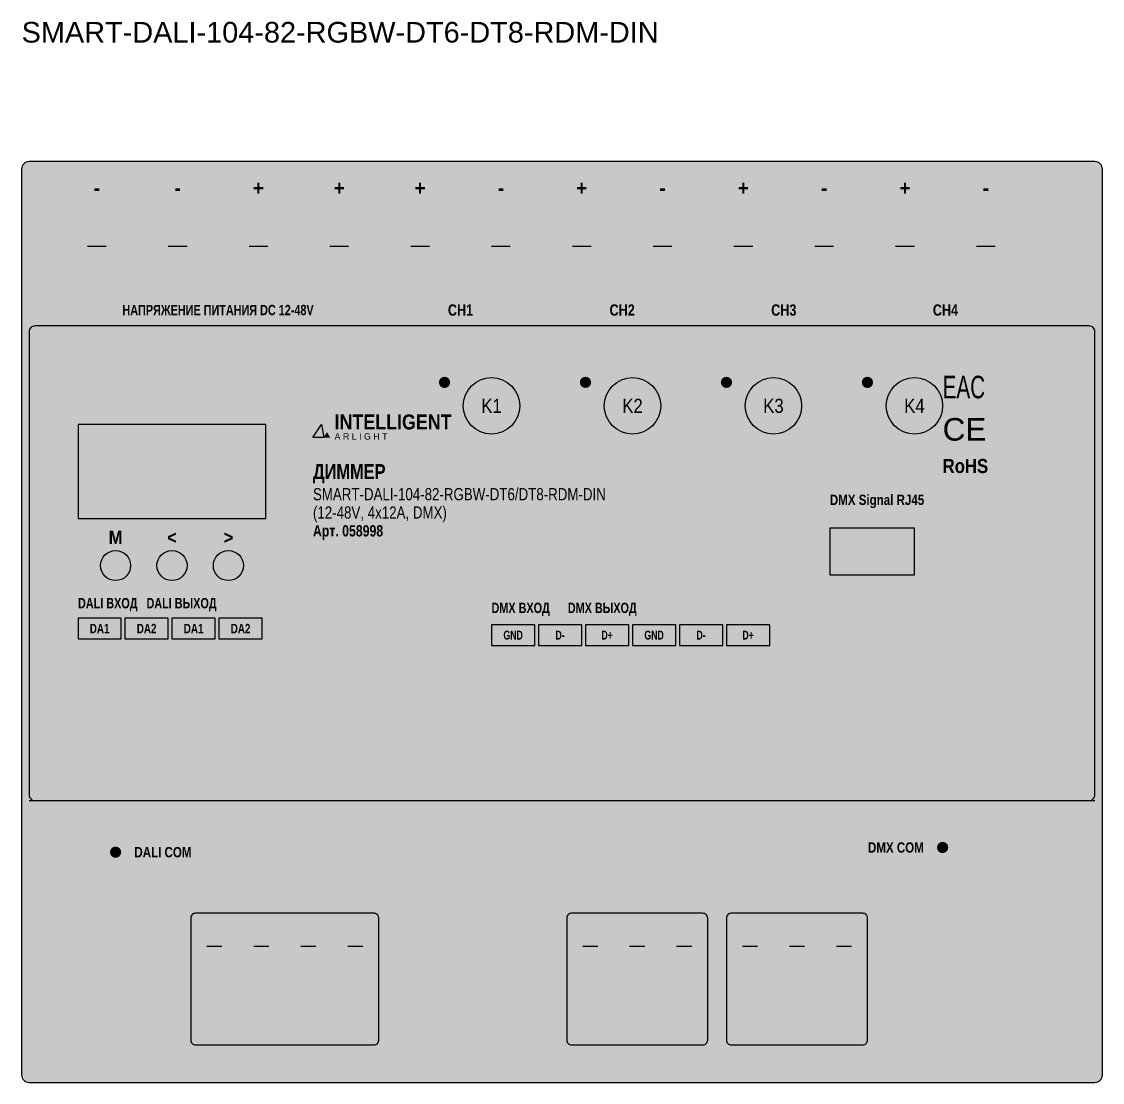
# Model space of a CAD drawing. Header units: millimetres. Extents: x -123 to 1275, y -651 to 54.
# Drawn here: x 1002 to 1117, y -644.6 to -531.7 of the extents above; entities that cross this region are included whole.
import ezdxf
from ezdxf.enums import TextEntityAlignment as Align

# ---------------------------------------------------------------- set-up
doc = ezdxf.new("R2010")
doc.units = ezdxf.units.MM
doc.styles.add('AL_Arial', font='arial.ttf')
doc.styles.add('AL_ArialBd', font='arialbd.ttf')
doc.styles.add('AL_ArialN', font='ARIALN.TTF')

# ---------------------------------------------------------------- blocks, each defined once
blk = doc.blocks.new('SMART-DALI-104-82-RGBW-DT6-DT8-RDM-DIN')
at = {"true_color": 0x202022}
blk.add_hatch(color=250, dxfattribs=at).paths.add_polyline_path([(0.8, -49), (114.2, -49, 0.414214), (115, -48.2), (115, 48.2, 0.414214), (114.2, 49), (0.8, 49, 0.414214), (0, 48.2), (0, -48.2, 0.414214)])
at = {"true_color": 0x242426}
blk.add_hatch(color=250, dxfattribs=at).paths.add_polyline_path([(1, 35), (114, 35), (114, 48.2), (1, 48.2)])
at = {"true_color": 0x121214}
for points in [[(6.1, 37), (9.9, 37, 0.414214), (10.4, 37.5), (10.4, 42.5, 0.414214), (9.9, 43), (6.1, 43, 0.414214), (5.6, 42.5), (5.6, 37.5, 0.414214)], [(14.7, 37), (18.5, 37, 0.414214), (19, 37.5), (19, 42.5, 0.414214), (18.5, 43), (14.7, 43, 0.414214), (14.2, 42.5), (14.2, 37.5, 0.414214)], [(23.3, 37), (27.1, 37, 0.414214), (27.6, 37.5), (27.6, 42.5, 0.414214), (27.1, 43), (23.3, 43, 0.414214), (22.8, 42.5), (22.8, 37.5, 0.414214)], [(31.9, 37), (35.7, 37, 0.414214), (36.2, 37.5), (36.2, 42.5, 0.414214), (35.7, 43), (31.9, 43, 0.414214), (31.4, 42.5), (31.4, 37.5, 0.414214)], [(40.5, 37), (44.3, 37, 0.414214), (44.8, 37.5), (44.8, 42.5, 0.414214), (44.3, 43), (40.5, 43, 0.414214), (40, 42.5), (40, 37.5, 0.414214)], [(49.1, 37), (52.9, 37, 0.414214), (53.4, 37.5), (53.4, 42.5, 0.414214), (52.9, 43), (49.1, 43, 0.414214), (48.6, 42.5), (48.6, 37.5, 0.414214)], [(57.7, 37), (61.5, 37, 0.414214), (62, 37.5), (62, 42.5, 0.414214), (61.5, 43), (57.7, 43, 0.414214), (57.2, 42.5), (57.2, 37.5, 0.414214)], [(66.3, 37), (70.1, 37, 0.414214), (70.6, 37.5), (70.6, 42.5, 0.414214), (70.1, 43), (66.3, 43, 0.414214), (65.8, 42.5), (65.8, 37.5, 0.414214)], [(74.9, 37), (78.7, 37, 0.414214), (79.2, 37.5), (79.2, 42.5, 0.414214), (78.7, 43), (74.9, 43, 0.414214), (74.4, 42.5), (74.4, 37.5, 0.414214)], [(83.5, 37), (87.3, 37, 0.414214), (87.8, 37.5), (87.8, 42.5, 0.414214), (87.3, 43), (83.5, 43, 0.414214), (83, 42.5), (83, 37.5, 0.414214)], [(92.1, 37), (95.9, 37, 0.414214), (96.4, 37.5), (96.4, 42.5, 0.414214), (95.9, 43), (92.1, 43, 0.414214), (91.6, 42.5), (91.6, 37.5, 0.414214)], [(100.7, 37), (104.5, 37, 0.414214), (105, 37.5), (105, 42.5, 0.414214), (104.5, 43), (100.7, 43, 0.414214), (100.2, 42.5), (100.2, 37.5, 0.414214)]]:
    blk.add_hatch(color=250, dxfattribs=at).paths.add_polyline_path(points)
at = {"true_color": 0x808286}
h = blk.add_hatch(color=252, dxfattribs=at)
edge = h.paths.add_edge_path()
edge.add_arc((8, 40), 1.7, 0, 360)
h = blk.add_hatch(color=252, dxfattribs=at)
edge = h.paths.add_edge_path()
edge.add_arc((16.6, 40), 1.7, 0, 360)
h = blk.add_hatch(color=252, dxfattribs=at)
edge = h.paths.add_edge_path()
edge.add_arc((25.2, 40), 1.7, 0, 360)
h = blk.add_hatch(color=252, dxfattribs=at)
edge = h.paths.add_edge_path()
edge.add_arc((33.8, 40), 1.7, 0, 360)
h = blk.add_hatch(color=252, dxfattribs=at)
edge = h.paths.add_edge_path()
edge.add_arc((42.4, 40), 1.7, 0, 360)
h = blk.add_hatch(color=252, dxfattribs=at)
edge = h.paths.add_edge_path()
edge.add_arc((51, 40), 1.7, 0, 360)
h = blk.add_hatch(color=252, dxfattribs=at)
edge = h.paths.add_edge_path()
edge.add_arc((59.6, 40), 1.7, 0, 360)
h = blk.add_hatch(color=252, dxfattribs=at)
edge = h.paths.add_edge_path()
edge.add_arc((68.2, 40), 1.7, 0, 360)
h = blk.add_hatch(color=252, dxfattribs=at)
edge = h.paths.add_edge_path()
edge.add_arc((76.8, 40), 1.7, 0, 360)
h = blk.add_hatch(color=252, dxfattribs=at)
edge = h.paths.add_edge_path()
edge.add_arc((85.4, 40), 1.7, 0, 360)
h = blk.add_hatch(color=252, dxfattribs=at)
edge = h.paths.add_edge_path()
edge.add_arc((94, 40), 1.7, 0, 360)
h = blk.add_hatch(color=252, dxfattribs=at)
edge = h.paths.add_edge_path()
edge.add_arc((102.6, 40), 1.7, 0, 360)
at = {"true_color": 0x28282a}
blk.add_hatch(color=250, dxfattribs=at).paths.add_polyline_path([(1.4, -19), (113.6, -19, 0.414214), (114.2, -18.4), (114.2, 30.9, 0.414214), (113.6, 31.5), (1.4, 31.5, 0.414214), (0.8, 30.9), (0.8, -18.4, 0.414214)])
at = {"true_color": 0x5a5a5a}
h = blk.add_hatch(color=251, dxfattribs=at)
edge = h.paths.add_edge_path()
edge.add_arc((45, 25.5), 0.6, 0, 360)
at = {"true_color": 0x141416}
h = blk.add_hatch(color=250, dxfattribs=at)
edge = h.paths.add_edge_path()
edge.add_arc((50, 23), 3, 0, 360)
at = {"true_color": 0x5a5a5a}
h = blk.add_hatch(color=251, dxfattribs=at)
edge = h.paths.add_edge_path()
edge.add_arc((60, 25.5), 0.6, 0, 360)
at = {"true_color": 0x141416}
h = blk.add_hatch(color=250, dxfattribs=at)
edge = h.paths.add_edge_path()
edge.add_arc((65, 23), 3, 0, 360)
at = {"true_color": 0x5a5a5a}
h = blk.add_hatch(color=251, dxfattribs=at)
edge = h.paths.add_edge_path()
edge.add_arc((75, 25.5), 0.6, 0, 360)
at = {"true_color": 0x141416}
h = blk.add_hatch(color=250, dxfattribs=at)
edge = h.paths.add_edge_path()
edge.add_arc((80, 23), 3, 0, 360)
at = {"true_color": 0x5a5a5a}
h = blk.add_hatch(color=251, dxfattribs=at)
edge = h.paths.add_edge_path()
edge.add_arc((90, 25.5), 0.6, 0, 360)
at = {"true_color": 0x141416}
h = blk.add_hatch(color=250, dxfattribs=at)
edge = h.paths.add_edge_path()
edge.add_arc((95, 23), 3, 0, 360)
at = {"true_color": 0xdcdcdc}
blk.add_hatch(color=254, dxfattribs=at).paths.add_polyline_path([(31, 22.38), (32.84, 22.38), (31.92, 21)])
at = {"true_color": 0x0e1228}
blk.add_hatch(color=168, dxfattribs=at).paths.add_polyline_path([(6, 11), (26, 11), (26, 21), (6, 21)])
at = {"true_color": 0xe2282e}
blk.add_hatch(color=242, dxfattribs=at).paths.add_polyline_path([(32.14, 19.62), (32.84, 19.62), (32.49, 20.21)])
at = {"true_color": 0x121214}
h = blk.add_hatch(color=250, dxfattribs=at)
edge = h.paths.add_edge_path()
edge.add_arc((10, 6), 1.6, 0, 360)
h = blk.add_hatch(color=250, dxfattribs=at)
edge = h.paths.add_edge_path()
edge.add_arc((16, 6), 1.6, 0, 360)
h = blk.add_hatch(color=250, dxfattribs=at)
edge = h.paths.add_edge_path()
edge.add_arc((22, 6), 1.6, 0, 360)
at = {"true_color": 0x1e1e20}
for points in [[(1, -47), (114, -47), (114, -20), (1, -20)], [(93.5, -39.5), (102.5, -39.5), (102.5, -32), (93.5, -32)]]:
    blk.add_hatch(color=250, dxfattribs=at).paths.add_polyline_path(points)
at = {"true_color": 0x5a5a5a}
h = blk.add_hatch(color=251, dxfattribs=at)
edge = h.paths.add_edge_path()
edge.add_arc((10, -24.5), 0.6, 0, 360)
h = blk.add_hatch(color=251, dxfattribs=at)
edge = h.paths.add_edge_path()
edge.add_arc((98, -24), 0.6, 0, 360)
at = {"true_color": 0xc4c4c6}
blk.add_hatch(color=9, dxfattribs=at).paths.add_polyline_path([(92, -41), (104, -41), (104, -29), (92, -29)])
at = {"true_color": 0x62be78}
for points in [[(18.5, -45), (37.5, -45, 0.414214), (38, -44.5), (38, -31.5, 0.414214), (37.5, -31), (18.5, -31, 0.414214), (18, -31.5), (18, -44.5, 0.414214)], [(58.5, -45), (72.5, -45, 0.414214), (73, -44.5), (73, -31.5, 0.414214), (72.5, -31), (58.5, -31, 0.414214), (58, -31.5), (58, -44.5, 0.414214)], [(75.5, -45), (89.5, -45, 0.414214), (90, -44.5), (90, -31.5, 0.414214), (89.5, -31), (75.5, -31, 0.414214), (75, -31.5), (75, -44.5, 0.414214)]]:
    blk.add_hatch(color=103, dxfattribs=at).paths.add_polyline_path(points)
at = {"true_color": 0x969c96}
h = blk.add_hatch(color=252, dxfattribs=at)
edge = h.paths.add_edge_path()
edge.add_arc((20.5, -34.5), 1.4, 0, 360)
h = blk.add_hatch(color=252, dxfattribs=at)
edge = h.paths.add_edge_path()
edge.add_arc((25.5, -34.5), 1.4, 0, 360)
h = blk.add_hatch(color=252, dxfattribs=at)
edge = h.paths.add_edge_path()
edge.add_arc((30.5, -34.5), 1.4, 0, 360)
h = blk.add_hatch(color=252, dxfattribs=at)
edge = h.paths.add_edge_path()
edge.add_arc((35.5, -34.5), 1.4, 0, 360)
h = blk.add_hatch(color=252, dxfattribs=at)
edge = h.paths.add_edge_path()
edge.add_arc((60.5, -34.5), 1.4, 0, 360)
h = blk.add_hatch(color=252, dxfattribs=at)
edge = h.paths.add_edge_path()
edge.add_arc((65.5, -34.5), 1.4, 0, 360)
h = blk.add_hatch(color=252, dxfattribs=at)
edge = h.paths.add_edge_path()
edge.add_arc((70.5, -34.5), 1.4, 0, 360)
h = blk.add_hatch(color=252, dxfattribs=at)
edge = h.paths.add_edge_path()
edge.add_arc((77.5, -34.5), 1.4, 0, 360)
h = blk.add_hatch(color=252, dxfattribs=at)
edge = h.paths.add_edge_path()
edge.add_arc((82.5, -34.5), 1.4, 0, 360)
h = blk.add_hatch(color=252, dxfattribs=at)
edge = h.paths.add_edge_path()
edge.add_arc((87.5, -34.5), 1.4, 0, 360)
at = {"true_color": 0x1c5432}
for points in [[(19.4, -43), (21.6, -43, 0.414214), (22, -42.6), (22, -39.9, 0.414214), (21.6, -39.5), (19.4, -39.5, 0.414214), (19, -39.9), (19, -42.6, 0.414214)], [(24.4, -43), (26.6, -43, 0.414214), (27, -42.6), (27, -39.9, 0.414214), (26.6, -39.5), (24.4, -39.5, 0.414214), (24, -39.9), (24, -42.6, 0.414214)], [(29.4, -43), (31.6, -43, 0.414214), (32, -42.6), (32, -39.9, 0.414214), (31.6, -39.5), (29.4, -39.5, 0.414214), (29, -39.9), (29, -42.6, 0.414214)], [(34.4, -43), (36.6, -43, 0.414214), (37, -42.6), (37, -39.9, 0.414214), (36.6, -39.5), (34.4, -39.5, 0.414214), (34, -39.9), (34, -42.6, 0.414214)], [(59.4, -43), (61.6, -43, 0.414214), (62, -42.6), (62, -39.9, 0.414214), (61.6, -39.5), (59.4, -39.5, 0.414214), (59, -39.9), (59, -42.6, 0.414214)], [(64.4, -43), (66.6, -43, 0.414214), (67, -42.6), (67, -39.9, 0.414214), (66.6, -39.5), (64.4, -39.5, 0.414214), (64, -39.9), (64, -42.6, 0.414214)], [(69.4, -43), (71.6, -43, 0.414214), (72, -42.6), (72, -39.9, 0.414214), (71.6, -39.5), (69.4, -39.5, 0.414214), (69, -39.9), (69, -42.6, 0.414214)], [(76.4, -43), (78.6, -43, 0.414214), (79, -42.6), (79, -39.9, 0.414214), (78.6, -39.5), (76.4, -39.5, 0.414214), (76, -39.9), (76, -42.6, 0.414214)], [(81.4, -43), (83.6, -43, 0.414214), (84, -42.6), (84, -39.9, 0.414214), (83.6, -39.5), (81.4, -39.5, 0.414214), (81, -39.9), (81, -42.6, 0.414214)], [(86.4, -43), (88.6, -43, 0.414214), (89, -42.6), (89, -39.9, 0.414214), (88.6, -39.5), (86.4, -39.5, 0.414214), (86, -39.9), (86, -42.6, 0.414214)]]:
    blk.add_hatch(color=109, dxfattribs=at).paths.add_polyline_path(points)
at = {"true_color": 0x18181a}
blk.add_hatch(color=250, dxfattribs=at).paths.add_polyline_path([(53.6, -49), (59.4, -49, 0.414214), (60, -48.4), (60, -46.6, 0.414214), (59.4, -46), (53.6, -46, 0.414214), (53, -46.6), (53, -48.4, 0.414214)])
at = {"color": 250, "true_color": 0x3c3c3e}
for p, q in [((7, 40), (9, 40)), ((15.6, 40), (17.6, 40)), ((24.2, 40), (26.2, 40)), ((32.8, 40), (34.8, 40)), ((41.4, 40), (43.4, 40)), ((50, 40), (52, 40)), ((58.6, 40), (60.6, 40)), ((67.2, 40), (69.2, 40)), ((75.8, 40), (77.8, 40)), ((84.4, 40), (86.4, 40)), ((93, 40), (95, 40)), ((101.6, 40), (103.6, 40))]:
    blk.add_line(p, q, dxfattribs=at)
at = {"color": 251, "true_color": 0x505054}
blk.add_line((0.8, -19), (114.2, -19), dxfattribs=at)
at = {"color": 251, "true_color": 0x465046}
for p, q in [((19.7, -34.5), (21.3, -34.5)), ((24.7, -34.5), (26.3, -34.5)), ((29.7, -34.5), (31.3, -34.5)), ((34.7, -34.5), (36.3, -34.5)), ((59.7, -34.5), (61.3, -34.5)), ((64.7, -34.5), (66.3, -34.5)), ((69.7, -34.5), (71.3, -34.5)), ((76.7, -34.5), (78.3, -34.5)), ((81.7, -34.5), (83.3, -34.5)), ((86.7, -34.5), (88.3, -34.5))]:
    blk.add_line(p, q, dxfattribs=at)
blk.add_lwpolyline([(0.8, -49), (114.2, -49, 0.414214), (115, -48.2), (115, 48.2, 0.414214), (114.2, 49), (0.8, 49, 0.414214), (0, 48.2), (0, -48.2, 0.414214)], format="xyb", close=True)
at = {"color": 251, "true_color": 0x505054}
blk.add_lwpolyline([(1.4, -19), (113.6, -19, 0.414214), (114.2, -18.4), (114.2, 30.9, 0.414214), (113.6, 31.5), (1.4, 31.5, 0.414214), (0.8, 30.9), (0.8, -18.4, 0.414214)], format="xyb", close=True, dxfattribs=at)
at = {"color": 149, "true_color": 0x46464a}
blk.add_lwpolyline([(6, 11), (26, 11), (26, 21), (6, 21)], close=True, dxfattribs=at)
at = {"color": 254, "true_color": 0xdcdcdc}
for points in [[(31, 19.62), (31.92, 21), (32.14, 19.62)], [(86, 5), (95, 5), (95, 10), (86, 10)], [(6, -1.8), (10.6, -1.8), (10.6, 0.4), (6, 0.4)], [(11, -1.8), (15.6, -1.8), (15.6, 0.4), (11, 0.4)], [(16, -1.8), (20.6, -1.8), (20.6, 0.4), (16, 0.4)], [(21, -1.8), (25.6, -1.8), (25.6, 0.4), (21, 0.4)], [(50, -2.5), (54.6, -2.5), (54.6, -0.3), (50, -0.3)], [(55, -2.5), (59.6, -2.5), (59.6, -0.3), (55, -0.3)], [(60, -2.5), (64.6, -2.5), (64.6, -0.3), (60, -0.3)], [(65, -2.5), (69.6, -2.5), (69.6, -0.3), (65, -0.3)], [(70, -2.5), (74.6, -2.5), (74.6, -0.3), (70, -0.3)], [(75, -2.5), (79.6, -2.5), (79.6, -0.3), (75, -0.3)]]:
    blk.add_lwpolyline(points, close=True, dxfattribs=at)
at = {"color": 97, "true_color": 0x287846}
for points in [[(18.5, -45), (37.5, -45, 0.414214), (38, -44.5), (38, -31.5, 0.414214), (37.5, -31), (18.5, -31, 0.414214), (18, -31.5), (18, -44.5, 0.414214)], [(58.5, -45), (72.5, -45, 0.414214), (73, -44.5), (73, -31.5, 0.414214), (72.5, -31), (58.5, -31, 0.414214), (58, -31.5), (58, -44.5, 0.414214)], [(75.5, -45), (89.5, -45, 0.414214), (90, -44.5), (90, -31.5, 0.414214), (89.5, -31), (75.5, -31, 0.414214), (75, -31.5), (75, -44.5, 0.414214)]]:
    blk.add_lwpolyline(points, format="xyb", close=True, dxfattribs=at)
at = {"color": 8, "true_color": 0x6e6e72}
for centre in [(50, 23), (65, 23), (80, 23), (95, 23)]:
    blk.add_circle(centre, 3, dxfattribs=at)
at = {"color": 251, "true_color": 0x5a5a5e}
for centre in [(10, 6), (16, 6), (22, 6)]:
    blk.add_circle(centre, 1.6, dxfattribs=at)
at = {"color": 254, "true_color": 0xdcdcdc}
for s, height, style, width, p in [('-', 1.6, 'AL_ArialBd', 0.9, (8, 46.2)), ('-', 1.6, 'AL_ArialBd', 0.9, (16.6, 46.2)), ('+', 1.6, 'AL_ArialBd', 0.9, (25.2, 46.2)), ('+', 1.6, 'AL_ArialBd', 0.9, (33.8, 46.2)), ('+', 1.6, 'AL_ArialBd', 0.9, (42.4, 46.2)), ('-', 1.6, 'AL_ArialBd', 0.9, (51, 46.2)), ('+', 1.6, 'AL_ArialBd', 0.9, (59.6, 46.2)), ('-', 1.6, 'AL_ArialBd', 0.9, (68.2, 46.2)), ('+', 1.6, 'AL_ArialBd', 0.9, (76.8, 46.2)), ('-', 1.6, 'AL_ArialBd', 0.9, (85.4, 46.2)), ('+', 1.6, 'AL_ArialBd', 0.9, (94, 46.2)), ('-', 1.6, 'AL_ArialBd', 0.9, (102.6, 46.2)), ('НАПРЯЖЕНИЕ ПИТАНИЯ DC 12-48V', 1.1, 'AL_ArialBd', 0.75, (20.9, 33.2)), ('CH1', 1.2, 'AL_ArialBd', 0.8, (46.7, 33.2)), ('CH2', 1.2, 'AL_ArialBd', 0.8, (63.9, 33.2)), ('CH3', 1.2, 'AL_ArialBd', 0.8, (81.1, 33.2)), ('CH4', 1.2, 'AL_ArialBd', 0.8, (98.3, 33.2)), ('K1', 1.5, 'AL_Arial', 0.85, (50, 23)), ('K2', 1.5, 'AL_Arial', 0.85, (65, 23)), ('K3', 1.5, 'AL_Arial', 0.85, (80, 23)), ('K4', 1.5, 'AL_Arial', 0.85, (95, 23)), ('M', 1.4, 'AL_ArialBd', 0.9, (10, 9)), ('<', 1.4, 'AL_ArialBd', 0.9, (16, 9)), ('>', 1.4, 'AL_ArialBd', 0.9, (22, 9)), ('DA1', 1, 'AL_ArialBd', 0.75, (8.3, -0.7)), ('DA2', 1, 'AL_ArialBd', 0.75, (13.3, -0.7)), ('DA1', 1, 'AL_ArialBd', 0.75, (18.3, -0.7)), ('DA2', 1, 'AL_ArialBd', 0.75, (23.3, -0.7)), ('GND', 0.95, 'AL_ArialBd', 0.7, (52.3, -1.4)), ('D-', 0.95, 'AL_ArialBd', 0.7, (57.3, -1.4)), ('D+', 0.95, 'AL_ArialBd', 0.7, (62.3, -1.4)), ('GND', 0.95, 'AL_ArialBd', 0.7, (67.3, -1.4)), ('D-', 0.95, 'AL_ArialBd', 0.7, (72.3, -1.4)), ('D+', 0.95, 'AL_ArialBd', 0.7, (77.3, -1.4))]:
    blk.add_text(s, height=height, dxfattribs=dict(at, style=style, width=width)).set_placement(p, align=Align.MIDDLE_CENTER)
for s, height, style, width, p in [('EAC', 2.4, 'AL_ArialN', 0.8, (98, 25)), ('INTELLIGENT', 1.6, 'AL_ArialBd', 0.85, (33.3, 21.29)), ('RoHS', 1.5, 'AL_ArialBd', 0.85, (98, 16.6)), ('ДИММЕР', 1.6, 'AL_ArialBd', 0.78, (31, 16)), ('SMART-DALI-104-82-RGBW-DT6/DT8-RDM-DIN', 1.3, 'AL_Arial', 0.78, (31, 13.6)), ('DMX Signal RJ45', 1.1, 'AL_ArialBd', 0.8, (86, 13)), ('(12-48V, 4x12A, DMX)', 1.3, 'AL_Arial', 0.78, (31, 11.65)), ('Арт. 058998', 1.2, 'AL_ArialBd', 0.78, (31, 9.7)), ('DALI ВХОД   DALI ВЫХОД', 1.1, 'AL_ArialBd', 0.75, (6, 2)), ('DMX ВХОД      DMX ВЫХОД', 1.1, 'AL_ArialBd', 0.75, (50, 1.5))]:
    blk.add_text(s, height=height, dxfattribs=dict(at, style=style, width=width)).set_placement(p, align=Align.MIDDLE_LEFT)
at = {"color": 254, "true_color": 0xdcdcdc, "style": 'AL_Arial'}
for s, height, p in [('CE', 2.4, (98, 20.5)), ('A R L I G H T', 0.672, (33.3, 19.75))]:
    blk.add_text(s, height=height, dxfattribs=at).set_placement(p, align=Align.MIDDLE_LEFT)
at = {"color": 253, "true_color": 0xa0a0a0, "style": 'AL_ArialBd', "width": 0.8}
blk.add_text('DALI COM', height=1.1, dxfattribs=at).set_placement((12, -24.5), align=Align.MIDDLE_LEFT)
blk.add_text('DMX COM', height=1.1, dxfattribs=at).set_placement((96, -24), align=Align.MIDDLE_RIGHT)

msp = doc.modelspace()

# ---------------------------------------------------------------- block references
msp.add_blockref('SMART-DALI-104-82-RGBW-DT6-DT8-RDM-DIN', (1002, -595.6))

# ---------------------------------------------------------------- texts
at = {"style": 'AL_Arial'}
msp.add_text('SMART-DALI-104-82-RGBW-DT6-DT8-RDM-DIN', height=2.2, dxfattribs=at).set_placement((1002, -534.6), align=Align.BOTTOM_LEFT)

doc.saveas('drawing.dxf')
